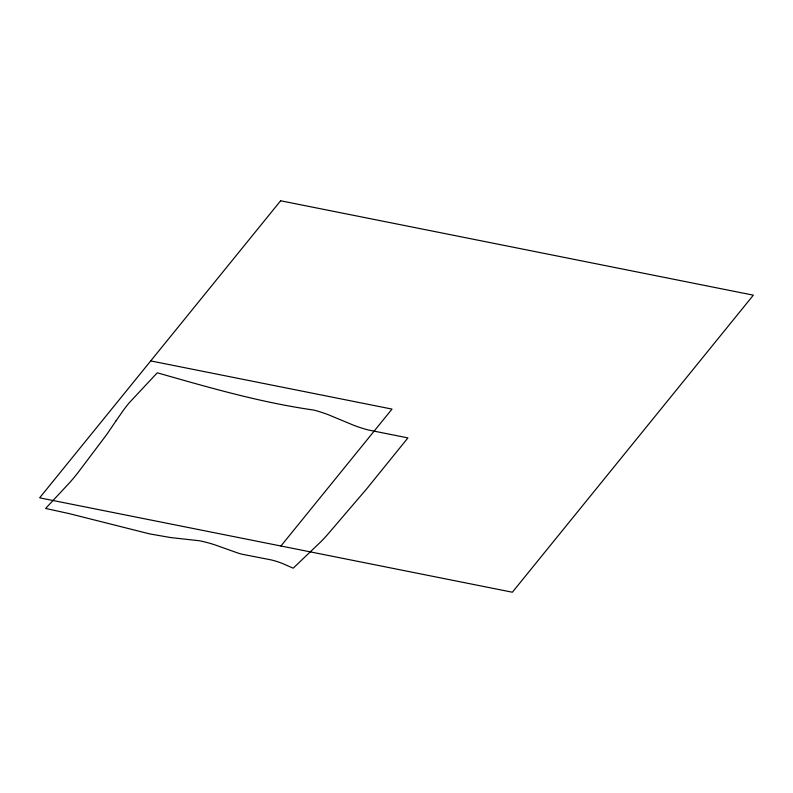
<?xml version="1.0" encoding="UTF-8"?>
<svg xmlns="http://www.w3.org/2000/svg" width="793" height="793" viewBox="0 0 793 793"><rect width="100%" height="100%" fill="white"/><g stroke="black" fill="none" stroke-linecap="round" stroke-linejoin="round"><path stroke-width="1.19" d="M280.93 546.01L392.01 409.089L150.729 360.914M116.105 420.736L107.789 432.948A232.973 155.349 -78.7 0 1 105.142 436.636L78.11 472.479A167.392 111.625 -78.7 0 1 68.694 483.69L45.627 508.452L69.031 513.577L149.649 533.897L170.822 537.585L199.013 540.717A90.293 41.692 39 0 1 203.414 541.609L208.182 542.828A126.652 58.474 39 0 1 216.301 545.346L237.414 552.87A107.442 49.612 39 0 0 241.716 554.158L271.216 559.917A69.893 32.265 39 0 1 282.843 563.635L293.182 568.194L321.393 541.232A212.405 141.63 -78.7 0 0 327.261 534.898L366.644 488.904L407.919 437.905L368.19 429.955A117.295 54.162 39 0 1 353.619 425.236L328.203 414.68A122.32 56.472 39 0 0 321.413 412.291L318.132 411.27A96.042 44.349 39 0 0 313.532 410.021C260.431 402.477 208.787 387.47 157.282 372.799L129.418 402.586A145.119 96.766 -78.7 0 0 123.847 409.644L116.105 420.736M280.633 200.778L39.65 497.835L512.367 592.222L753.35 295.165L280.633 200.778"/></g></svg>
